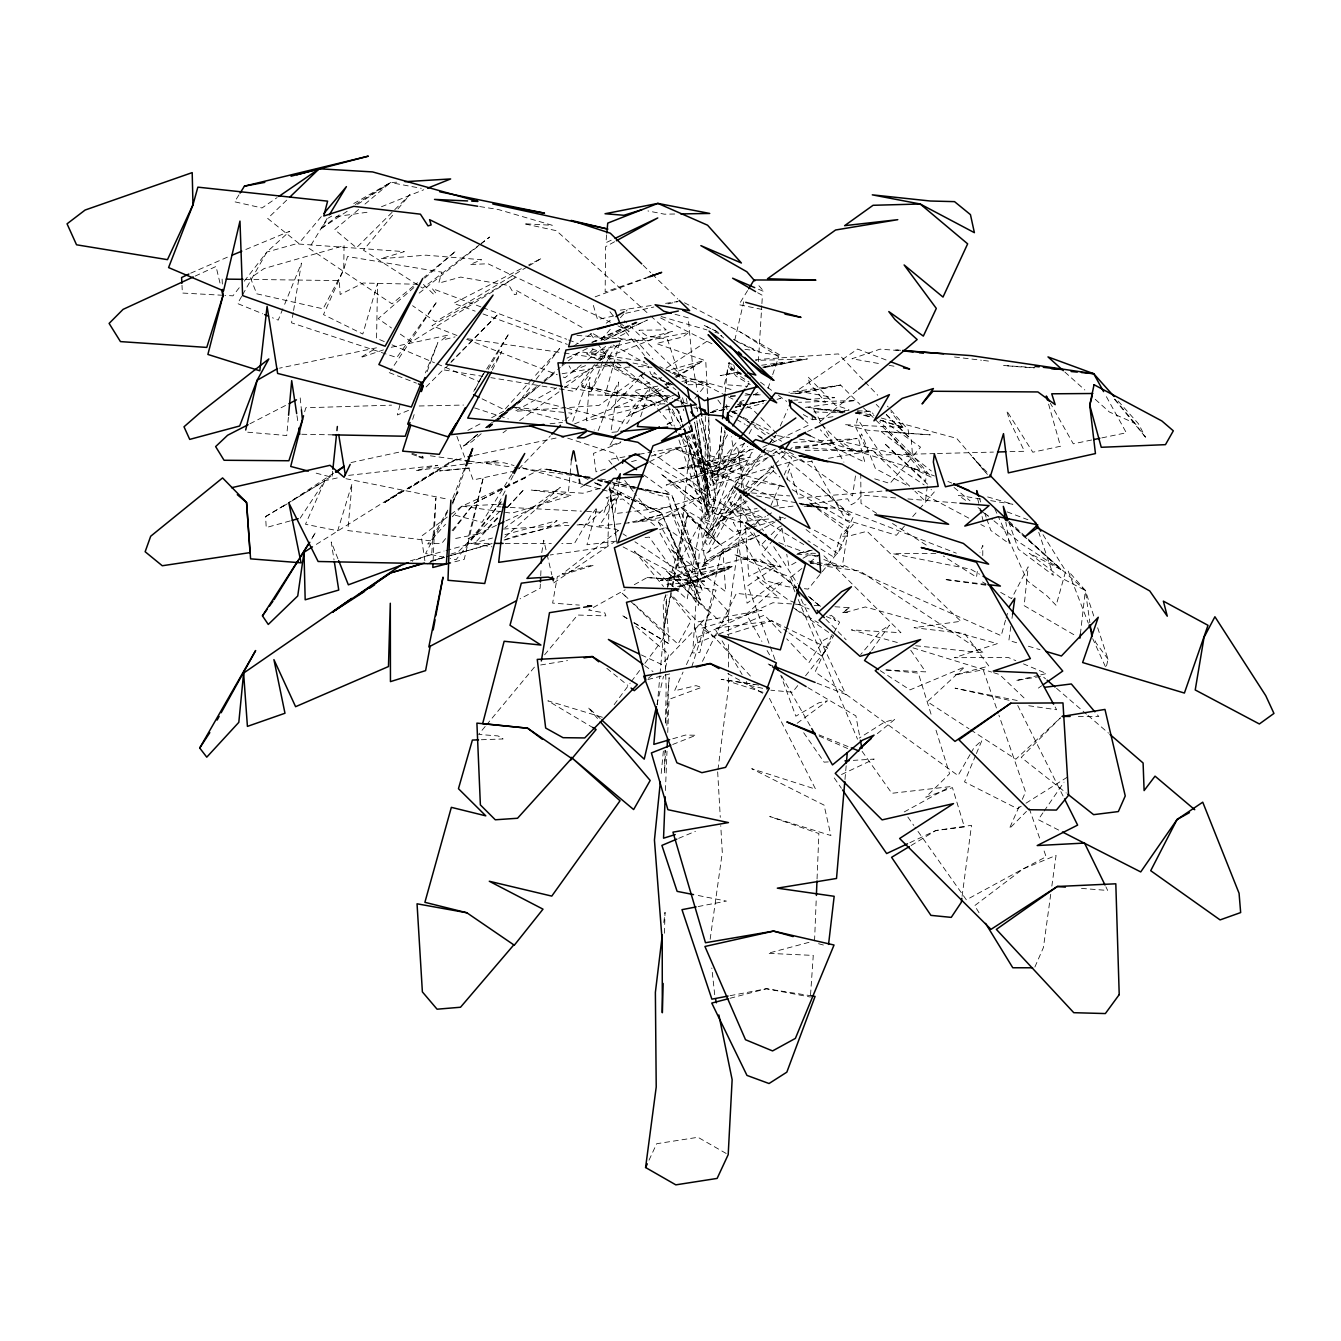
<?xml version="1.0" encoding="UTF-8"?>
<svg xmlns="http://www.w3.org/2000/svg" width="1341" height="1341" viewBox="0 0 1341 1341"><rect width="100%" height="100%" fill="white"/><g stroke="black" fill="none" stroke-linecap="round" stroke-linejoin="round"><path stroke-width="0.75" stroke-dasharray="5 3.75" d="M705.349 416.481L704.964 514.391L712.389 514.357L725.481 430.595M982.752 555.576L982.836 545.435L980.003 552.257M664.935 750.29L664.482 773.237L665.589 750.373M665.471 723.168L666.159 687.715L663.175 603.651L665.387 595.572M708.836 416.95L706.791 505.037L712.641 503.898L724.81 430.478M741.154 495.902L740.249 532.545L728.364 615.368L728.448 636.187M741.355 487.755L741.942 463.332L721.223 473.356L695.007 465.813L689.509 448.229L680.759 541.194L672.042 586.386M664.466 933.235L665.035 912.299L663.795 922.574M665.438 790.536L666.997 751.161M667.734 732.504L669.058 699.348L701.611 687.33L695.979 685.653L674.557 690.816L683.055 672.092M814.557 940.846L816.3 897.515M817.055 878.942L818.882 833.549L769.751 816.501L830.917 835.544L824.061 805.103L751.731 768.711L815.579 789.145L767.89 695.258M433.093 561.359L435.892 497.98L431.701 554.017L412.324 561.192M540.339 584.056L540.155 588.246L520.073 598.84M540.725 575.691L541.11 567.327M666.812 725.431L669.125 677.641L665.438 724.526M758.369 361.567L761.772 305.698M761.906 303.619L762.409 295.338L757.296 292.539M810.534 994.972L813.266 955.412L767.957 953.317L810.668 941.885M663.359 751.044L660.979 775.802M844.981 779.473L846.221 765.04M657.308 704.913L659.873 675.847M660.057 673.769L666.997 594.851M667.734 586.537L668.472 578.222L709.423 564.192L702.583 562.348L675.814 568.383L707.31 509.932L706.221 502.003L713.663 498.869L730.225 509.077L781.082 567.059L741.456 557.47L733.996 554.587L781.082 567.059M288.399 417.252L286.739 435.54L245.252 431.986M571.367 460.064L568.483 491.577L505.926 520.895M606.635 234.893L605.897 242.738L611.446 240.089M721.659 428.014L718.575 459.997L710.981 461.321L701.276 417.939M721.709 426.874L718.675 457.616L710.629 455.94L708.618 416.649M725.163 392.025L727.593 367.434L737.667 370.166M332.652 471.227L332.015 477.329L314.314 472.669M1080.377 634.075L1085.355 590.459L1068.19 570.998L1088.339 623.23M927.302 486.129L925.458 501.333L914.88 491.192M717.938 769.801L728.649 686.156L728.599 673.668M962.084 896.291L971.504 825.335L935.901 830.498L909.382 842.919M1050.724 894.296L1043.432 947.5L1034.548 967.783M1051.847 886.099L1056.054 855.407L1022.999 868.985L966.358 899.828L914.981 827.146M619.156 481.687L614.714 513.653L670.5 506.898L701.93 575.825L671.891 495.265L641.635 473.323M710.16 939.253L722.296 852.49L720.754 825.603M977.321 571.467L976.516 577.217L943.276 555.962M1010.863 626.398L1008.885 640.445L1016.662 642.758M1011.986 618.369L1012.556 614.362M855.457 475.921L852.524 495.885L800.309 459.008M541.764 552.676L543.759 540.205L546.608 552.391M631.913 498.081L609.702 486.833L610.842 498.735L608.915 510.753L607.741 546.759L550.128 554.99M293.243 312.52L291.533 322.829L396.785 357.544L437.099 301.373L390.415 370.904M293.578 310.475L301.457 263.104L283.638 306.804M671.657 588.431L664.13 627.454L672.227 588.565M672.646 586.52L688 512.849L667.583 587.509M1097.676 627.789L1108.035 659.202L1106.057 668.086L1092.697 638.618M656.922 704.628L663.493 676.35M665.387 668.271L668.673 654.14L635.567 626.079M729.571 362.372L724.375 384.582L747.289 386.392M734.767 340.161L743.752 301.792M399.953 404.898L397.355 414.972L410.078 409.743M619.441 342.961L605.076 395.327L671.556 395.746M1005.532 620.129L1001.191 635.701L842.517 564.762L848.467 527.952L841.494 533.785L833.784 557.169L807.902 540.708M1006.085 618.184L1007.711 612.351M304.675 411.754L305.815 407.765L391.572 405.15M412.642 419.364L414.52 413.414M691.755 666.946L716.027 590.174L685.972 584.559L729.839 566.204L681.412 580.586L660.442 580.284L739.243 559.784L759.442 559.046L796.604 587.09M640.596 416.665L650.419 387.231L643.596 395.863L627.219 423.32L562.801 407.262M768.007 388.454L772.014 376.603M772.684 374.625L778.685 356.84L740.517 332.115L683.709 302.379M572.775 421.275L584.559 388.32L590.057 377.324L586.47 420.856L653.352 403.943L672.361 426.052M452.638 504.048L465.746 467.64M427.092 371.692L437.87 342.575L425.399 372.899M615.15 483.196L604.053 512.379L583.452 511.29M452.738 498.148L464.992 467.59M282.867 308.715L278.207 320.113L272.407 317.75M975.611 755.436L964.514 781.887L1017.333 808.64L1024.256 804.282M976.399 753.541L981.964 740.333L974.069 747.557L971.052 752.804M770.907 505.44L780.881 482.559M784.2 474.932L791.676 457.767L781.149 451.045M1019.076 806.662L1009.354 828.671L1026.435 811.422M1022.311 799.32L1025.547 791.978L998.911 715.155M780.294 426.019L787.67 409.508M686.441 664.616L697.471 640.277L694.822 627.001L700.673 624.101L715.776 638.584L751.815 677.557M649.01 1160.183L656.671 1143.722L697.957 1137.285L726.42 1153.612M733.695 489.851L710.462 538.194L703.153 537.288L732.974 446.637L731.365 436.63M734.583 487.99L751.58 452.671L755.318 450.861M702.449 661.364L736.393 593.359L779.389 598.086L760.129 582.262L756.944 576.496L788.106 599.829L809.092 608.998M492.331 370.015L501.802 351.543L489.716 370.686M513.234 475.502L496.908 506.697L501.031 506.915M447.525 511.893L425.633 553.481L447.961 558.057M452.286 502.841L458.002 491.996L452.906 501.031M744.305 442.932L704.042 519.503L712.389 522.588L735.421 490.722M749.099 433.814L751.983 428.349L746.836 425.382M604.523 366.043L590.945 391.74L564.377 386.694M605.495 364.216L611.312 353.203L619.995 340.949M474.949 389.594L483.565 373.385L473.725 391.371M736.578 493.622L708.199 546.055L705.332 542.569L735.673 481.017L771.276 455.27M834.085 632.399L839.634 622.241L830.096 614.295M612.502 440.703L609.434 446.167L620.984 441.776M617.614 431.567L625.794 416.984L675.227 394.422L628.259 415.559L636.606 401.898L663.376 391.304M447.793 510.083L430.444 540.825L347.805 530.567L352.012 483.799L337.714 530.751L305.48 524.264L324.908 480.715L332.987 474.697M241.631 296.445L237.592 303.552L262.735 313.794M242.637 294.668L266.859 252.024L289.74 231.239L243.71 250.365M741.02 494.745L708.501 551.922L701.645 549.894L729.32 476.575L701.058 471.211L744.825 454.834L696.951 467.389L678.328 468.696L754.312 448.9M742.042 492.952L749.15 480.447L783.882 486.397M970.063 754.547L958.044 775.551L815.144 671.925L831.588 635.852L823.273 640.428L808.992 662.588L786.731 638.836M488.174 369.412L509.027 333.339L486.414 369.462M311.766 538.931L315.655 532.243L311.28 539.333M727.593 434.87L711.887 461.723L718.877 464.506L738.103 440.116M327.204 218.365L309.067 248.336L391.991 303.837L417.504 282.733M747.591 290.561L738.925 304.692L762.945 309.62M511.625 474.664L482.09 522.32L453.057 514.642M485.325 371.172L478.871 381.498L436.395 363.579M238.983 194.831L234.608 201.787L262.031 207.956L277.151 197.58M748.043 520.61L740.232 504.25L708.584 531.187L705.634 535.847L740.232 504.25L748.211 499.422M300.2 518.146L324.908 480.715L338.77 477.597M347.202 211.275L321.22 228.49L328.143 218.114L331.713 216.085M1042.929 812.83L1038.236 819.653L1058.736 830.113M1044.103 811.121L1064.033 782.138M746.149 387.482L749.653 382.487M871.65 650.402L889.469 625.141L880.786 630.907L860.654 654.592M736.628 489.046L762.09 453.828M763.297 452.152L768.142 445.43M769.365 443.754L775.416 435.372M594.314 364.853L574.87 391.488L490.84 377.642M614.178 704.628L630.169 683.156M631.393 681.513L640.009 669.947M644.92 663.326L665.84 635.248L629.18 599.93M534.925 380.961L522.537 397.238L560.789 406.776M536.149 379.335L559.683 348.409L533.483 377.575M598.756 362.321L581.34 385.202L665.119 404.027M600.014 360.695L611.211 345.978M453.074 530.801L474.127 503.294L541.63 468.629L574.568 474.261M239.218 287.728L232.948 295.841L224.852 295.389M244.246 281.224L266.859 252.024L296.143 243.844L404.328 251.639L380.66 258.729L425.969 255.176L481.553 259.735L470.037 264.512L487.973 263.758L610.44 322.259M773.103 539.836L761.939 554.185L795.33 588.146M774.36 538.244L781.803 528.672M501.182 502.003L456.074 559.717L449.989 558.459M797.727 685.637L792.514 692.191L770.84 690.196M805.539 675.83L827.665 648.021L771.863 620.816L714.636 628.393L717.804 633.706M694.94 398.428L704.846 386.024L680.256 377.29L659.839 366.646M445.648 538.562L441.759 543.373L427.678 543.943L445.497 524.297M452.118 530.55L474.127 503.294L527.298 476.809L461.941 506.144L448.917 515.799M501.148 501.752L467.506 543.306L490.555 543.373M744.741 443.636L737.516 446.335L711.635 478.134L747.708 446.419M760.313 454.415L704.729 521.699L712.105 525.655L742.093 496.388M761.638 452.805L766.935 446.402M768.259 444.793L776.204 435.188M485.207 726.47L478.603 734.432L498.031 735.924L503.11 738.958L478.536 739.846M486.532 724.878L535.377 665.974M544.614 654.827L577.619 615.033L605.881 615.905L604.825 612.938L588.598 610.121L625.157 589.789M321.304 216.605L298.825 243.425L267.714 218.466L286.823 200.01M392.645 215.231L363.411 250.147L422.7 288.147L479.843 244.498M397.959 208.878L409.91 194.596L356.488 247.767L334.697 229.646L358.617 209.464M593.074 349.079L588.967 353.773L621 360.494M601.271 339.675L610.842 328.696M620.414 317.733L627.253 309.888M904.538 525.957L896.375 535.277L845.735 519.805L811.489 460.952M912.701 516.62L918.149 510.418M919.507 508.859L934.476 491.761L931.04 489.482M532.092 379.117L504.518 409.81L480.849 398.243M452.353 516.738L461.941 506.144L505.389 504.032M497.762 518.146L474.094 543.993L491.963 546.81M507.501 507.485L524.197 489.247L507.216 507.317L581.391 511.172M597.952 359.857L607.272 349.766L589.638 394.908L665.79 396.215L667.65 399.936M497.31 517.844L483.162 532.913L453.543 538.914M644.786 372.48L611.496 407.832L664.533 403.708M518.716 468.914L550.43 435.808M564.846 420.772L572.054 413.246L567.913 412.81M706.64 561.259L701.46 566.673L738.623 543.725L759.324 535.243L706.64 561.259L738.623 543.725L747.071 603.215L772.986 584.441L782.49 581.793L746.334 614.195L761.906 641.434M765.644 540.406L760.163 546.089L753.24 531.539M771.125 534.741L777.981 527.65L784.016 524.633M449.453 363.998L443.72 369.881L482.643 376.301M450.894 362.523L498.282 313.978L451.179 361.617M426.153 386.912L445.296 367.568M748.094 490.538L773.573 465.679M775.081 464.204L787.083 452.504M788.575 451.045L793.067 446.654L868.113 452.286L855.776 427.444L857.419 418.71L881.523 454.951L935.398 453.576M500.009 511.172L458.287 551.738L450.878 554.151M750.642 492.063L773.371 470.875L765.527 473.943L743.853 490.756L737.516 446.335M504.752 537.372L560.287 487.269L504.987 527.784M648.374 678.278L653.067 674.137M413.883 287.577L378.229 318.672L391.522 327.975M424.745 278.123L455.756 251.085L423.873 277.47M481.201 433.696L471.948 441.658L463.483 446.017L477.983 434.283L463.483 446.017M488.912 427.075L519.755 400.557L498.584 417.453M856.983 390.499L820.575 421.342L817.239 419.062M364.987 204.083L390.516 182.56L396.735 182.192M488.862 427.829L495.282 422.482M496.891 421.141L540.255 385.018M541.865 383.694L554.705 372.982L545.116 380.861M498.684 418.962L538.713 386.124M877.316 733.661L894.849 719.262L884.658 722.045L859.229 738.103M474.161 436.948L477.43 434.551M492.03 422.516L485.526 427.762L492.063 422.65M498.534 417.269L537.523 385.772M544.027 380.526L560.27 367.4M561.896 366.076L566.774 362.137M568.4 360.83L579.765 351.644L644.686 361.467M486.045 427.762L492.482 422.566M494.108 421.258L519.755 400.557L497.243 418.744M485.995 427.829L495.634 420.035M834.89 606.752L849.356 607.691L842.483 613.206L865.314 606.953L997.251 643.663L954.457 657.71L1008.164 657.442L1015.824 660.66M321.22 228.49L341.301 213.303M419.163 293.109L489.633 237.022L481.469 243.257M752.552 526.46L721.173 551.436L699.851 652.564L692.677 653L699.399 551.117L657.157 521.465L700.455 496.891L649.849 512.513L634.762 493.304M754.128 525.203L757.263 522.705L734.717 509.362L729.839 501.987L765.091 518.799M581.206 364.987L565.014 377.743L559.231 375.48M587.676 359.874L607.473 345.039M801.918 568.45L789.229 578.39L794.928 591.783M809.83 562.231L819.334 554.788M618.235 530.634L562.03 574.099L586.62 566.304L593.862 565.198L557.37 576.58L552.626 603.098L579.346 605.093M708.584 531.187L748.01 500.646M447.291 517.023L421.258 536.333L424.879 560.773M797.141 723.285L827.481 700.807L818.882 702.801L795.833 716.178L780.78 675.294M487.236 427.36L493.79 422.549M503.026 432.791L506.345 430.36M519.654 420.621L562.885 388.974M564.544 387.75L589.487 369.496L563.958 383.794M772.969 454.029L778.065 450.358M573.227 346.498L594.65 331.361M606.182 323.198L612.77 318.538M1038.37 688.084L1041.622 685.804M849.356 607.691L842.433 612.435L849.423 612.15M643.077 373.653L599.109 405.351L514.76 411.352L556.666 387.867M553.732 582.882L613.977 542.116M750.139 449.553L710.73 476.122L716.412 480.95L762.409 456.074M384.867 502.339L448.33 463.148L458.102 458.253L384.867 502.339L402.451 490.521L314.146 545.753M357.594 204.385L390.516 182.56L421.275 188.343M666.175 368.188L708.702 340.145M290.192 520.911L266.222 527.549L265.602 516.587L286.555 504.099M333.708 473.105L288.298 502.942L324.908 480.715L291.785 501.048M1025.982 803.192L1067.553 777.026M355.365 204.519L390.516 182.56L351.308 204.922M658.632 388.521L653.352 391.823L672.612 398.646M665.689 384.129L669.209 381.934M676.266 377.542L699.181 363.26L672.042 373.519M748.11 527.399L704.561 554.42L706.137 559.951L755.084 532.964M749.854 526.309L765.543 516.587M767.287 515.497L774.243 511.172M283.068 506.395L290.042 502.104M580.67 487.353L584.207 485.191M265.602 516.587L286.538 503.914M737.567 404.781L742.914 401.546M753.575 395.109L758.905 391.874M911.092 845.517L935.901 830.498L964.397 826.995L952.445 787.603L925.793 797.225L949.562 773.774L935.448 728.381M527.114 266.943L435.439 321.79L412.592 305.698M528.907 265.87L541.496 258.344L528.672 264.915M675.026 377.106L703.589 360.628L668.421 370.317M795.984 562.265L788.944 566.288L786.748 554.269M803.041 558.242L811.841 553.213L819.116 553.481M634.293 584.693L647.083 577.585L704.545 581.139L664.801 584.475M614.58 241.749L605.579 246.71L605.16 291.952L646.094 277.771M427.243 563.874L443.485 556.582M756.894 531.958L775.031 521.967M904.236 811.942L950.115 786.664L891.849 793.285L862.146 751.396M764.253 455.068L775.299 449.101M467.875 430.411L482.525 422.583M491.678 417.688L511.826 406.926L565.835 412.592M249.946 423.773L287.175 404.613M521.347 268.653L453.593 303.351L475.167 311.146M600.952 340.463L638.467 321.974M649.731 461.622L675.914 448.715L693.146 454.733L717.049 466.4L710.311 466.35L675.914 448.715M661.314 514.726L637.159 521.582L682.049 513.838L698.812 568.768L705.55 569.02L700.103 518.38L681.111 507.434L661.314 514.726L628.141 522.973M762.794 447.257L770.27 443.653M772.131 442.765L809.511 424.745L804.885 420.571M190.69 273.178L228.372 256.751M566.958 358.114L587.526 348.375M604.355 340.396L647.368 320.03L604.506 339.91M841.494 774.528L874.198 759.073L853.329 760.364M496.438 525.337L468.009 538.68L483.397 477.245L464.237 559.348L452.453 562.399M195.166 276.095L216.035 266.457L220.662 285.901M591.666 342.341L636.405 321.89M592.521 342.391L638.266 321.572M807.533 431.433L813.233 428.869M678.68 838.343L695.443 831.286M716.798 634.913L697.722 642.859L698.225 637.025L772.919 602.729L805.975 604.875M718.692 634.125L764.487 615.083L781.166 632.885M574.535 423.907L632.835 400.188L581.81 386.728L643.496 396.802L662.152 389.493M448.33 463.148L463.952 457.583M381.447 206.749L423.739 189.751M649.698 382.47L644.099 384.699L608.06 365.389M657.14 379.486L662.722 377.257M684.396 382.973L693.951 379.185L733.678 390.181M620.598 442.664L593.476 453.392L596.041 471.831L605.897 468.998M667.097 424.259L672.914 421.962L667.148 424.158M672.713 744.49L695.979 735.254L685.419 735.069L671.606 739.142M585.564 365.624L572.054 370.954L569.07 365.825M599.075 360.276L672.394 331.344L586.436 353.806L599.041 360.561M664.013 388.773L671.489 385.839M659.47 529.745L667.131 526.778L700.639 600.198L696.096 595.924L661.549 513.083L633.773 499.02M768.091 457.549L711.652 478.955L714.787 484.067L774.461 466.584M770.036 456.812L785.608 450.911M595.169 296.83L647.988 277.403M679.317 587.006L729.186 568.752L678.999 586.905M677.54 586.57L733.695 566.187L660.442 580.284M713.043 411.067L720.771 408.368M722.698 407.698L730.426 404.999M740.081 401.63L743.937 400.288M410.346 560.84L444.022 551.034M383.492 349.884L360.31 357.678L376.653 347.788L279.515 368.155M391.22 347.285L448.095 335.133L441.692 340.195L455.068 336.893M727.241 634.679L771.863 620.816L786.949 631.477M776.439 465.998L798.331 459.577M430.411 561.359L444.357 557.336M446.352 556.75L492.13 543.524M504.082 540.071C523.795 531.975 545.686 530.801 564.812 522.437L568.919 522.973M430.796 561.292L448.9 556.096M450.911 555.509L491.108 543.943M505.171 539.887L547.396 527.734L557.118 520.626L504.602 534.741M631.544 461.673L639.439 459.41M651.273 456.024L686.776 445.866L653.754 451.682M600.248 488.325L582.966 493.22L531.137 490.018L571.501 495.466L511.642 513.217L505.423 512.329M732.102 411.871L743.819 408.619M745.78 408.066L763.347 403.172M777.026 399.367L780.931 398.277L776.858 398.914M749.736 527.784L733.795 532.126L719.832 520.761L765.728 509.077M751.731 527.248L773.64 521.28M775.634 520.744L785.591 518.028M446.033 550.497L492.482 538.009M729.99 998.291L766.415 988.736L811.02 995.776M647.904 679.518L669.997 673.852M740.718 372.999L736.712 374.005L748.898 381.984M764.772 366.931L782.809 362.388L760.934 365.339M810.802 550.481L795.28 554.219L819.753 555.727M1038.789 675.311L1015.707 680.625L1042.41 676.115L1045.544 678.831M1040.7 674.875L1046.483 673.551L1023.485 663.896M348.66 475.368L437.82 465.293L415.442 470.691L464.975 464.02M735.79 407.195L745.764 404.948M763.733 400.909L747.758 404.496L766.264 400.389M795.565 393.718L840.623 385.085L859.95 404.395M613.642 315.99L597.566 319.577L592.404 302.144M625.711 313.291L653.855 307.022M667.935 303.887L677.993 301.641M710.412 412.559L720.553 410.329M736.762 406.725L740.819 405.837M742.83 405.384L765.124 400.456M515.313 470.859L473.122 479.977L468.881 468.579M798.867 553.112L812.73 550.028M710.931 412.425L727.04 408.854M735.103 407.077L741.154 405.736M743.165 405.284L765.342 400.389M711.065 412.425L727.425 408.854M735.589 407.077L745.814 404.848M796.923 393.701L840.623 385.085L788.927 392.293M351.057 462.561L400.791 451.766M474.161 455.42L557.772 437.669M1091.641 439.999L1073.286 443.821L1050.305 403.105M1101.849 437.887L1126.339 432.774L1104.598 393.416M763.632 367.736L807.383 358.885L764.32 367.417M738.422 371.96L720.184 375.581L739.712 372.295M762.744 367.132L803.276 359.103L755.486 360.377M698.141 906.55L726.42 901.085L695.61 895M657.777 386.091L633.656 390.7L658.615 405.653M665.807 384.549L669.83 383.794M681.899 381.481L693.951 379.185L726.721 395.947M730.074 995.692L766.415 988.736L810.383 997.05M624.872 456.778L608.378 459.695L612.15 464.489M639.322 454.23L651.692 452.051M812.361 461.086L804.332 462.494L782.943 450.744M828.436 458.287L872.605 450.576L924.167 484.906M562.13 373.753L610.708 365.339M795.297 448.715L857.117 438.591L793.587 442.429M540.641 664.985L567.511 660.593M678.328 468.696L750.357 457.13L666.142 485.006L670.182 485.459L746.769 460.634L685.922 480.681L716.044 514.139L757.112 508.591M725.347 407.01L729.47 406.357M737.751 405.066L741.875 404.412M750.139 403.121L764.621 400.842M620.263 310.173L653.218 305.228M665.572 303.368L677.943 301.507M832.979 416.699L812.562 419.767L800.393 412.944M855.441 413.33L869.739 411.184L873.125 413.581M665.756 409.927L671.858 409.039M336.038 216.605L367.987 212.146M805.522 407.396L855.826 400.456L798.565 402.317M773.539 506.362L779.708 505.523M779.473 507.937L793.939 505.993M802.203 504.887L847.646 498.785L851.099 504.819L855.089 502.64L862.095 495.164L897.481 498.081M615.988 541.177L586.939 544.764L597.114 507.267L590.442 516.251L574.367 543.608L561.795 543.574M645.055 537.59L649.195 537.087L698.477 605.512L699.063 602.277L658.749 530.801M795.33 447.207L830.498 443.1L855.508 450.811L839.567 440.938L915.065 458.153L931.643 477.396L911.025 467.473L934.493 475.988M550.078 423.773L562.466 422.415M466.97 463.818L498.852 460.717L486.314 463.014L504.015 462.779L514.039 465.528M768.728 518.984L733.292 522.454L765.242 580.569L787.201 586.62L796.738 587.76M779.155 517.978L783.312 517.559M616.894 431.852L610.809 432.422L618.704 382.017L612.317 393.852L598.304 430.427L594.164 430.025M881.959 491.108L798.582 498.081L789.598 468.964L786.899 475.921L787.502 479.91M629.968 367.032L615.485 367.97L610.691 361.45M730.376 396.081L736.645 395.679M745.009 395.142L751.278 394.723M753.374 394.589L761.738 394.053M793.805 400.221L797.878 399.97M806.042 399.467L834.571 397.724L796.805 390.885L857.586 349.062L886.518 360.142M828.285 761.906L824.112 762.157L801.834 730.057M755.603 359.623L838.427 353.907L863.587 380.475M503.311 529.024L568.886 525.404M577.083 524.951L587.324 524.381L621.185 492.616L599.041 526.041L657.09 519.772L698.661 593.124L702.567 591.448L672.042 513.637L668.405 497.042C647.653 494.326 629.734 482.157 608.697 480.531M730.292 396.316L736.544 396.014M755.251 395.075L761.487 394.774M790.603 393.332L801.013 392.812M844.126 411.503L836.549 411.788L808.372 407.463L844.981 411.553M937.46 453.526L993.413 452.085M1009.974 451.649L1024.474 451.28L1009.605 420.638L1006.739 410.732L1032.788 452.219L1060.513 446.251L1047.438 400.037M687.95 384.783L708.484 384.347L672.545 372.597M419.18 405.988L463.533 405.049M674.691 214.007L664.382 214.174L647.954 210.939M935.884 553.364L892.955 553.699L970.834 569.271L979.533 574.216M1078.332 716.463L1098.799 716.496L1096.184 713.395M505.222 543.407L551.319 543.541M805.27 450.258L872.605 450.576L913.372 489.733M704.545 581.139L647.083 577.585M245.118 279.364L339.29 280.587L340.161 294.5L363.176 283.018L417.168 284.242M301.842 434.266L332.853 434.853M849.004 410.564L813.752 409.525L821.044 422.231M857.301 410.815L869.739 411.184L874.014 415.559M813.886 411.905L843.053 412.911M844.813 412.19L836.549 411.788L843.422 412.743M799.085 503.21L827.414 508.071L803.946 506.127L841.762 508.625L956.334 553.196M222.824 295.271L182.376 293.042L181.99 285.281M638.249 366.495L652.212 367.35M814.238 605.411L820.424 605.814M1034.866 367.618L1003.738 365.523L1034.146 368.037M898.487 350.504L880.014 349.163L851.971 358.751L880.819 363.88M576.915 335.384L646.144 340.849L688.637 332.501L683.055 336.876L656.369 343.514L705.752 360.796L707.662 398.026M751.63 492.935L789.866 495.935M1081.5 888.396L1107.666 890.458L1105.889 886.803M900.632 350.269L894.481 349.783L898.621 350.269M907.891 498.936L957.843 503.043M915.668 645.742L983.942 653L860 571.065L823.726 565.986M823.827 559.549L843.355 566.908L810.266 563.069L817.96 564.729M744.959 349.364L755.167 350.571L736.745 341.469M985.886 584.341L944.332 579.396L986.708 585.33M804.365 588.665L808.17 589.118L843.254 545.72L811.037 528.455M954.524 356.991L981.428 360.226M983.506 360.461L991.787 361.467M579.178 524.348L616.106 529.259L621.235 532.662M758.755 685.05L721.173 679.367L754.799 684.53M430.31 455.806L465.243 460.634M469.35 461.187L512.497 467.137M514.558 467.422L582.363 476.776L587.995 479.441M461.941 506.144L503.361 512.044M1028.765 705.735L1056.624 709.741L1054.613 706.07M766.583 450.71L776.808 452.202L780.026 454.549L821.312 488.66L849.205 515.38L800.678 490.018L786.631 478.62M467.422 338.72L562.047 352.733M564.108 353.035L601.137 358.516M827.414 508.071L799.906 503.814L814.406 507.3M777.428 435.691L789.48 437.568M799.521 439.144L833.666 444.491L820.357 429.774M479.743 206.564L498.249 209.498L552.224 225.288L523.862 223.712L556.414 230.702L649.161 314.532M980.589 498.986L958.396 495.349L966.643 501.048M990.681 500.629L1012.874 504.266L986.775 496.673M635.299 488.593L615.251 485.191L598.187 480.195M637.31 488.945L669.377 494.393L640.696 488.493M808.64 560.991L843.355 566.908M756.609 495.902L797.074 502.858M693.9 407.698L697.722 408.385M889.066 365.339L895.252 366.445M576.58 474.63L592.638 477.58M600.667 479.055L606.702 480.162M805.472 398.579L825.62 402.334L809.511 383.358L808.053 376.905L835.326 405.116L848.937 409.659M669.377 494.393L599.192 480.229M595.521 482.978L602.746 485.442M1017.216 700.505L955.043 688.168L1011.835 700.874M345.928 478.703L447.894 499.238M589.051 478.083L546.457 469.115L578.491 475.669M580.485 476.072L592.504 478.536M546.457 469.115L589.47 477.966M597.667 479.642L610.708 482.291M612.016 482.592L639.037 488.141M633.002 363.009L649.027 366.378M665.035 369.73L671.036 371.004M762.694 688.335L748.429 685.083L746.317 681.53M583.821 476.759L589.789 478.318M597.751 480.396L613.692 484.537M594.482 364.987L600.802 366.646L608.546 363.646L657.777 391.639L682.619 427.243M857.452 411.62L873.326 415.894M881.255 418.04L956.669 438.356L987.445 474.446M675.043 314.28L688.251 317.867L692.392 363.243L697.454 391.639M511.826 406.926L562.784 420.722M522.051 467.724L576.194 482.525M578.189 483.078L584.207 484.721M586.218 485.274L600.248 489.113M602.26 489.666L618.285 494.041L606.132 497.746L612.284 500.042L622.945 499.02L629.08 504.149M897.33 642.507L851.401 629.884L900.951 632.701L823.927 555.794M745.596 393.5L751.547 395.142M818.546 943.695L826.358 945.874M763.012 692.291L727.107 680.809M784.519 486.9L715.926 467.02L712.423 472.702L776.506 498.165L778.333 508.172M661.147 316.543L706.958 329.92M714.921 332.233L718.91 333.406M810.316 562.013L821.815 565.416M1028.346 646.211L1040.013 649.664M855.156 412.693L870.946 417.42M880.819 420.37L904.521 427.461L845.048 424.678L867.476 430.193L930.268 434.853L881.389 431.668L931.308 470.959M602.394 717.267L547.866 700.807L592.554 727.409M874.684 478.838L889.971 483.481L920.529 447.156L881.59 419.582M411.821 453.258L417.135 454.884M912.986 647.837L991.67 672.092M993.647 672.696L999.548 674.523L1026.284 700.052M474.597 407.915L508.289 418.845M567.729 438.155L615.284 453.61L618.955 461.304M411.905 454.314L417.386 456.124M743.383 523.024L707.428 511.156L711.116 507.015L759.107 517.492L803.795 544.597M856.715 412.24L872.27 417.437M880.031 420.018L903.365 427.796L890.91 411.804M674.54 399.316L688.034 404.094M483.011 313.962L567.344 344.386M480.966 306.921L432.238 288.55L435.976 293.31L433.847 294.45L423.387 284.376M482.911 307.659L566.723 339.256M568.685 339.994L578.424 343.665M592.068 348.811L607.657 354.695L612.083 360.947M778.87 542.619L815.999 556.599M732.203 364.366L728.297 362.891L732.873 369.378L741.556 373.821M1007.125 511.86L1027.877 519.721M389.259 372.647L416.448 383.157M457.013 335.501L431.936 325.695L515.229 277.621L411.452 341.921L398.16 332.618M466.651 339.273L557.303 374.726M772.835 665.84L767.069 663.577L770.622 665.672M817.055 683.189L845.903 694.504L800.56 598.019M651.944 376.637L671.405 384.347M819.049 734.902L849.389 747.121M652.531 376.218L673.568 385.085M384.28 341.569L376.57 338.318L377.525 283.521L362.808 334.026L323.483 314.615L343.749 269.558L347.537 256.5L441.759 272.156L438.775 283.152L460.701 277.067L509.044 285.566L514.491 294.702L516.738 294.098L515.531 289.974L584.19 328.679M392.008 344.838L434.467 362.757M758.453 289.22L763.984 291.567L757.397 283.94M947.919 481.453L951.741 483.078M826.257 616.491L835.812 620.665L829.811 615.234M819.133 736.058L847.629 748.529M1118.126 401.026L1138.459 423.773L1145.465 437.183L1134.888 423.253L1109.359 411.989L1094.021 398.227M608.998 489.683L629.65 498.886M631.527 499.707L661.549 513.083L700.639 600.198M601.455 485.828L593.929 482.425L601.506 486.347L599.276 484.755M608.965 489.23L629.616 498.601M631.494 499.455L661.549 513.083M641.384 654.961L661.549 664.432L710.143 613.457L666.343 570.964L721.877 623.263L729.42 612.686L670.517 548.821L725.615 591.649L722.765 546.441L687.346 515.33L719.363 543.993L700.103 518.38M716.597 331.344L703.556 325.092L718.307 332.367M733.343 339.357L761.269 352.733L780.898 355.583L740.517 332.115M617.966 325.863L629.264 331.261L617.497 337.295L624.051 340.731L634.896 339.072L652.966 359.254M810.383 435.909L864.878 462.259L858.776 439.965L861.609 433.931L875.422 468.579L908.712 486.247M741.456 557.47L754.095 563.589L790.771 577.2L796.118 588.565M732.303 411.905L735.974 413.749M743.283 417.42L754.262 422.918M756.089 423.84L770.74 431.182M660.627 317.968L714.552 345.073M728.532 396.886L737.634 401.529M739.461 402.468L752.2 408.988L759.375 416.163M741.154 374.642L730.426 369.127L736.259 376.318L750.222 384.599M623.062 546.91L701.242 588.129L699.952 585.028L634.93 541.781M917.965 491.158L969.744 518.632M980.841 524.515L984.545 526.477M762.04 437.719L756.626 434.836L765.342 440.971M789.162 452.118L794.593 455.001M593.225 333.775L604.07 339.876M613.105 344.972L647.418 364.333M727.811 673.534L763.079 693.532M792.196 489.633L853.278 524.582L841.863 536.283L848.954 536.031L867.04 531.287L960.91 621.285L914.009 627.689L964.749 633.623L988.887 666.075L954.608 674.942L983.204 669.846L998.224 713.177M982.517 581.977L986.155 584.056M1000.671 592.387L1011.567 598.622L1028.195 566.824L1024.155 605.663L1076.303 636.12M727.962 414.503L734.834 418.459M736.544 419.448L745.127 424.393M649.731 462.075L710.562 497.578L709.557 494.728L654.542 454.482M807.919 687.648L855.893 715.91L860.017 738.237M730.476 410.983L735.756 414.118M737.533 415.157L749.87 422.465M751.63 423.521L769.248 433.948M771.008 434.987L781.585 441.256M633.857 622.844L669.109 643.848L665.538 594.717M792.43 607.188L818.463 622.945M627.119 618.402L621.872 615.234L626.951 618.536M634.109 622.643L669.109 643.848M876.763 513.435L861.006 503.378L860.738 473.407M892.519 523.51L929.263 547.011M880.266 670.684L909.986 689.894L964.732 666.93L927.318 701.695L968.973 728.75M970.7 729.89L1015.841 759.207L1060.463 717.821L1021.239 757.397L1066.279 793.017M622.945 533.802L626.381 536.082M615.402 365.624L619.123 368.155L617.631 363.243L667.466 402.317M979.835 510.183L988.082 515.899M795.85 609.568L833.566 635.852L822.134 656.336L788.625 632.65M701.829 503.981L660.593 473.775L701.829 503.981L693.146 454.733M644.719 665.622L652.983 671.573M715.608 638.299L701.712 628.158L762.006 610.306L697.84 621.855L670.651 594.13M760.481 382.185L771.963 390.617M778.518 395.427L786.714 401.445M733.074 410.949L769.03 437.401M770.656 438.608L777.21 443.418M619.743 322.863L624.085 326.098L624.655 320.801L685.603 379.57L686.475 383.627L685.603 379.57M666.108 382.252L675.981 389.795M806.042 529.544L837.354 553.498L847.73 531.79L808.606 502.288L848.048 528.019L853.027 517.224L821.312 488.66M675.495 408.619L678.714 411.134L683.34 427.159L678.714 411.134M774.143 468.495L771.008 465.964L773.824 471.63L779.909 477.027M606.836 668.354L627.823 685.419M820.541 606.35L807.818 595.756L820.809 607.104M954.038 487.454L970.012 500.813M978.008 507.501L992.374 519.537M993.983 520.861L1021.138 543.591L1060.899 569.506L1009.186 521.431M630.622 505.423L655.196 525.94M1056.557 688.335L1086.461 714.116M1088.037 715.474L1108.487 733.125M1064.871 372.06L1084.819 389.963M650.72 315.94L666.175 329.903L638.953 330.221L647.083 336.088L667.382 339.055L680.993 380.576M627.906 598.404L621.838 592.856L627.705 598.522M633.991 603.953L678.01 644.116L691.252 620.38L670.131 594.599M673.601 586.956L634.528 551.084L663.544 586.537M681.111 593.845L687.128 599.377L702.734 511.96L667.701 479.843M600.248 718.575L588.112 707.378L597.566 718.508M723.654 337.982L720.788 335.3L723.486 338.351M640.227 375.128L666.879 400.305M927.536 484.218L884.172 443.2L925.659 481.369L926.245 472.971L890.642 434.652L861.408 405.837M719.363 543.993L681.111 507.434L696.046 523.51M812.998 416.163L820.273 423.27M821.715 424.695L844.998 447.425L920.848 470.926L890.642 434.652M643.244 265.35L650.737 272.659M652.229 274.117L677.674 298.942M876.209 404.395L879.059 407.245M886.217 414.369L909.131 437.166L908.108 429.69L887.407 406.122M760.816 417.604L776.623 433.411M886.435 414.721L911.31 439.781L912.5 454.951L879.713 421.392M825.805 619.156L846.137 639.825M986.942 472.099L972.678 457.264L987.412 474.496M864.995 381.95L877.718 395.209M668.254 387.583L654.157 372.362L653.754 376.352L650.771 373.837L648.089 366.227M680.943 401.294L683.759 404.345M683.206 438.691L713.06 473.44L712.172 469.618L688.52 435.708M1114.958 399.283L1134.888 423.253M1114.421 399.115L1145.465 437.183M609.954 311.732L613.792 316.593M620.196 324.69L644.501 355.466M613.407 466.098L618.436 472.501M624.705 480.497L633.505 491.711M1108.035 659.202L1095.815 642.574L1094.323 638.702M590.358 333.741L596.326 341.905M597.533 343.531L609.501 359.824M717.888 399.987L721.123 404.395M907.823 817.004L913.791 825.469M683.793 428.936L687.346 434.015M834.236 777.948L841.377 788.257M910.757 650.251L925.709 671.875L884.239 669.813L918.283 673.115L931.777 716.53M743.082 499.12L763.482 530.835M773.673 546.692L797.476 583.687M1043.013 534.69L1065.726 571.015L1056.138 605.411L1047.153 596.024L1027.307 580.77L998.19 516.319M979.031 912.752L974.672 905.661L1022.999 868.985L1046.114 856.731L1043.432 849.021M722.028 640.797L742.093 674.456M822.083 424.041L843.908 462.142M767.086 650.519L771.243 657.777M781.619 675.931L810.685 726.772M672.327 409.24L680.742 425.985M685.419 435.289L710.646 485.543L711.333 481.067L694.001 434.518M1017.752 705.517L1063.597 797.074M683.927 429.17L708.232 513.318L705.601 507.954L683.759 429.288M701.93 575.825L671.891 495.265M994.771 508.742L997.335 514.424M798.18 599.444L857.536 739.176M337.932 558.728L331.227 541.948L334.043 559.985M676.987 408.77L683.776 426.337M684.513 428.299L686.776 434.149M687.531 436.093L708.618 490.739L714.451 489.834L699.264 418.727M678.11 391.84L680.273 397.674M680.993 399.601L682.435 403.49M690.38 424.829L693.28 432.59M456.879 436.278L464.64 457.18M775.031 659.722L747.775 585.732L775.5 566.589L768.376 566.388L748.764 576.412L745.412 525.672M979.383 498.198L980.724 501.987M984.78 513.385L986.121 517.173M986.792 519.084L990.831 530.466L1009.337 543.742L1005.834 522.085M1008.767 521.917L1018.339 549.173L1053.406 575.356L1038.755 532.343M1029.268 808.556L1040.733 841.31M682.519 439.714L708.232 513.318M668.472 408.418L674.372 426.153M678.965 439.949L705.165 518.749L709.138 514.491L693.532 435.121M1093.77 616.005L1085.355 590.459L1004.828 519.185L1060.899 569.506L1029.486 553.347L1060.765 577.686L1085.355 590.459L1089.881 622.693M694.604 422.197L710.043 495.282L694.336 422.197M678.06 392.829L679.971 398.797M680.608 400.775L683.793 410.698M688.888 426.589L690.799 432.54M691.436 434.534L708.651 488.141L714.082 484.989L702.148 418.023M811.54 414.738L813.702 422.415M682.519 397.791L684.195 403.758M690.38 425.65L710.043 495.282M733.711 364.92L734.784 368.842M709.087 503.545L696.733 420.135L709.087 503.545L694.102 433.964M977.606 498.567L979.584 506.546M980.087 508.541L981.578 514.525M982.065 516.52L983.556 522.504M547.078 554.436L551.838 574.753M696.666 406.541L698.845 416.699M714.703 994.72L711.82 968.051M686.324 398.478L687.128 402.551M691.537 424.946L693.129 433.076M779.792 516.201L780.529 520.207M781.987 528.22L785.29 546.256M726.235 404.647L727.191 410.648M296.981 415.693L298.222 423.924M610.842 498.735L616.474 539.887M609.702 486.833L617.061 544.01M300.2 397.908L301.423 409.81M717.67 771.846L720.285 817.34M222.103 279.062L222.422 285.281M728.481 644.518L728.599 671.59M344.05 245.654L343.749 269.558L323.08 308.832L256.718 293.813L250.516 277.973L264.16 268.535L344.05 245.654M433.864 472.736L408.754 488.577L437.417 470.993L433.864 472.736M467.121 468.21L439.546 470.909L471.093 467.992L467.121 468.21"/><path stroke-width="1.5" d="M705.349 414.386L705.366 410.229L699.583 408.184M663.108 983.456L662.32 1012.757L662.219 941.348L654.442 840.053L660.342 782.021M665.186 796.738L663.544 838.192L675.193 834.588M667.164 747.021L667.5 738.723M816.384 895.453L816.971 881.003M432.992 563.404L432.825 567.494L450.492 562.902M540.44 581.977L540.624 577.787M541.295 563.136L541.58 556.867M844.796 781.535L836.516 878.472L777.327 888.161L834.169 896.291L828.554 944.416M846.389 762.979L847.277 752.653M656.939 709.071L653.838 744.372L669.628 739.712M288.583 415.224L291.701 380.66L296.679 413.631M606.819 232.932L607.741 223.126L657.911 203.396L709.724 213.454L680.876 213.923M364.584 591.431L332.602 612.049L351.795 598.404L243.609 673.081L238.815 722.346L206.765 757.162L199.725 748.01L255.645 650.536L221.181 712.741M722.531 418.677L724.961 394.086M332.87 469.199L336.507 434.618M336.943 430.562L337.362 426.488M1079.907 638.215L1080.377 634.075M662.32 934.878L655.38 992.357L656.218 1087.015L645.591 1167.508L675.83 1184.857L717.133 1178.421L728.197 1154.635L732.136 1079.656L718.86 1014.953M961.815 898.319L961.279 902.376L951.255 917.378L930.922 915.367L891.597 857.318L909.315 846.59M619.425 479.692L620.263 473.708L616.86 480.028M1012.556 614.362L1014.819 598.287L1009.337 606.518M312.453 546.86L304.005 552.324L297.736 595.974L268.267 624.453L262.467 615.837L309.821 542.284M727.09 420.37L728.046 414.252M622.576 463.299L623.129 459.913L636.589 469.668M726.504 420.286L727.526 414.168L744.993 389.158M541.328 660.962L549.475 612.686L579.614 607.926M430.159 646.245L425.617 670.617L390.449 681.63L390.298 603.249L388.471 666.544L295.59 706.69L273.916 659.604L284.979 713.244L247.415 726.386L243.609 673.081M433.177 629.985L435.071 619.827M435.825 615.754L443.016 577.15L428.818 646.965L516.436 600.768M571.367 460.064L573.244 450.928M245.705 430.008L257.103 380.308L268.82 358.952L199.926 412.877L184.002 426.79L189.718 439.395L239.687 425.985L257.103 380.308L277.503 368.591M656.453 706.64L644.233 759.157L601.774 719.983M562.533 364.082L565.936 350.051L620.43 341.016L568.601 346.783L571.769 334.948L618.754 323.215L678.345 311.011M1092.328 395.444L1089.747 405.183L1095.446 453.576L1008.315 472.87L1003.504 433.646L990.278 476.709L945.439 486.783L934.308 453.861L933.353 462.008L938.231 486.397L886.133 490.756M303.552 415.744L290.712 466.45L308.413 471.11M410.765 425.332L402.618 451.146L439.278 454.331L456.007 423.756M421.409 391.555L423.287 385.605M638.634 422.566L637.327 426.488L680.809 429.12M410.011 422.566L405.2 436.244L332.853 434.853M420.99 391.321L423.052 385.47M466.433 465.729L472.652 448.497L465.763 465.679M766.884 688.956L776.372 662.923L718.575 634.947L780.345 649.882L805.539 564.125L745.797 522.621L820.675 572.942L819.217 553.012L734.097 486.766L809.964 528.404L771.93 456.895L725.263 427.863M424.929 377.525L407.681 424.125L447.978 436.831L488.61 372.429M421.51 382.386L411.369 407.027L277.621 373.435L267.077 306.351L259.819 370.786L207.889 354.443L222.975 295.623L222.64 289.421M789.313 405.837L791.777 400.339M645.591 1167.508L647.301 1163.854M350.185 464.405L344.067 477.279L330.02 465.293L231.591 487.705M491.376 371.876L467.707 418.09L585.866 429.254M514.19 473.658L524.75 453.476L512.731 472.904M465.394 407.614L451.045 434.652L543.893 424.443M217.125 720.05L219.153 716.396M613.524 438.876L615.569 435.222M791.408 439.798L784.954 449.721M732.823 425.918L755.855 386.526M329.35 214.828L346.414 186.617L323.952 213.437M748.664 288.801L754.078 279.967L815.881 280.168L767.505 278.744L835.594 229.998L897.783 219.673L844.612 225.674L873.075 205.29L920.194 204L974.387 232.664L970.448 214.627L954.524 201.636L930.336 201.016L872.287 194.847L920.194 204L967.649 243.844L943.008 297.065L904.119 264.948L936.32 308.43L923.346 336.088L888.798 311.581L894.849 319.426L917.16 339.541L858.575 389.158M274.134 599.595L298.171 560.605M300.35 557.051L309.101 542.87M240.073 193.104L244.448 186.148L368.356 156.143L296.847 174.783M199.725 748.01L209.816 732.622M870.46 652.078L864.526 660.51L878.523 669.545M262.467 615.837L267.127 609.35M269.457 606.098L272.961 601.221M739.377 438.49L775.266 392.947L805.472 398.579M570.461 760.397L596.125 729.538L592.554 727.409M513.804 944.869L460.516 1007.242L437.082 1009.203L422.381 991.887L417.051 903.8L466.852 912.768L514.307 945.204L543.004 909.164L489.281 881.255L551.771 896.106L620.045 800.761L571.249 757.313L633.639 809.545L650.184 780.462L600.265 721.676M551.872 434.316L560.521 425.281M743.585 494.93L746.585 492.013M289.773 197.161L319.192 168.782L372.597 171.916L477.916 201.435L471.714 201.15M746.099 496.304L749.133 493.471M645.239 681.027L634.293 690.665L631.058 688.034M752.435 442.312L755.586 439.563L827.95 461.824L799.27 455.672M795.833 417.973L762.124 441.474M859.782 748.043L870.929 738.891M336.222 472.283L344.302 466.266L335.451 471.948M779.758 449.134L783.144 446.67M1010.863 703.17L958.899 739.779L1028.933 809.729L1056.423 810.065L1068.576 795.263L1062.977 702.919L1010.863 703.17L954.993 741.405L875.22 670.634L920.63 639.556L860 656.302L819.1 620.129L851.451 586.755L841.595 591.632L816.753 613.625L798.616 585.447M1043.248 684.681L1062.743 671.053L990.748 585.9M332.602 612.049L400.741 565.315M278.844 196.44L319.192 168.782L291.064 176.224M369.647 588.179L374.659 584.777M584.207 485.191L635.433 453.727L647.954 461.036M615.988 316.61L624.034 311.816M1189.433 812.646L1177.063 819.519L1140.722 871.935L1062.458 832.007M616.374 240.76L657.76 217.946L615.15 238.312M778.97 447.106L804.734 433.177L810.383 435.909M248.085 424.728L227.618 435.255L215.633 446.587L224.048 460.265L288.885 460.751L302.429 419.733L301.423 409.81M289.036 403.658L296.478 399.836M647.854 462.528L623.548 474.513L641.182 474.898L643.261 476.474L613.491 478.469L526.912 578.44L548.134 577.099L553.95 578.876L521.314 583.184L510.016 625.275L540.943 645.055L504.149 641.266L482.676 723.587L527.6 728.197L571.584 758.453L517.525 818.261L495.298 819.787L480.38 804.918L476.91 723.117L527.6 728.197L542.435 739.344M188.88 274.05L181.605 277.52L181.89 283.337M498.332 524.448L504.032 521.783M907.488 843.791L886.652 853.547L842.567 789.983M193.272 276.967L123.087 309.369L109.107 323.416L120.455 341.603L206.765 347.42L222.975 295.623L221.583 289.79M797.996 435.708L805.623 432.288M815.144 428.014L889.418 394.64L873.913 420.839L902.074 398.428L933.403 388.555L922.088 403.926L932.984 391.254L1037.884 391.941L1055.183 404.647L1051.73 393.801L1092.848 393.5M676.803 839.131L661.901 845.4L677.121 891.363L693.548 894.598M232.194 255.159L241.799 251.169M427.578 188.209L450.643 178.94L405.032 181.689M626.415 440.351L659.353 427.326M670.768 745.261L651.391 752.938L667.902 809.696L728.448 822.586L672.964 832.141L705.483 942.74L773.539 931.107L834.035 945.019L795.381 1038.403L772.567 1050.925L745.512 1039.728L704.93 946.478L773.539 931.107L793.101 936.588M624.822 440.301L659.454 427.092M408.435 562.617L348.358 584.827L338.67 560.588M649.949 276.682L661.683 272.374L648.038 277.101M641.786 209.732L623.867 215.281L605.042 213.739L657.911 203.396L707.562 225.204L741.405 263.004L700.874 245.621L746.836 271.754L754.748 280.889M597.734 329.165L618.754 323.215M424.443 563.086L390.6 572.875L359.019 594.499L390.6 572.875L420.756 564.192M292.204 520.358L298.188 518.699M727.962 998.827L711.769 1003.085L746.971 1075.415L769.03 1083.528L786.832 1072.163L815.077 996.413L811.02 995.776M696.113 667.131L710.177 663.527L769.332 688.184L725.615 767.354L701.896 772.684L676.903 762.778L643.663 676.149L710.177 663.527L718.994 668.522M468.043 456.728L472.116 455.856M561.845 436.814L586.319 431.618L577.384 437.937L584.022 437.719L593.024 433.629L637.863 442.279L651.206 452.034M1093.686 439.58L1099.821 438.306M696.13 906.935L681.982 909.667L711.887 999.162L728.046 996.078M244.448 186.148L264.814 182.376M628.996 456.057L639.322 454.23M584.039 657.895L592.32 656.554L637.411 684.597L584.726 737.936L563.036 737.684L545.67 728.029L537.255 659.403L592.32 656.554L598.773 661.8M583.637 607.289L591.683 606.015L587.559 605.713M548.067 555.291L498.684 562.348L506.127 495.131L484.738 583.519L447.978 580.284L450.911 500.159L446.352 564.041L318.119 561.493L288.851 502.976L301.055 562.818L250.583 558.845L246.56 502.456L222.589 477.916L150.695 536.232L145.146 551.738L162.278 565.751L250.029 552.609L246.56 502.456L237.29 494.661M1044.555 687.313L1071.325 683.96L1094.876 711.853M620.95 431.467L667.634 427.109M844.981 760.867L849.155 760.615M478.536 739.846L472.384 740.064L458.454 788.692L485.794 815.848L451.347 807.349L424.896 902.309L466.852 912.768M997.553 451.967L1005.834 451.766M626.918 362.523L557.957 362.858L566.656 422.884L588.364 431.131L613.977 437.049L679.753 397.707L626.918 362.523L629.868 365.322M1070.135 716.446L1061.955 716.446L1104.967 709.423L1125.25 795.951L1118.344 811.573L1093.619 814.658L1067.889 794.291M1032.57 967.783L1012.79 967.766L985.568 923.396M494.745 543.39L503.126 543.407M226.277 279.129L243.023 279.33M467.59 200.949L434.518 199.407L477.681 206.246M503.093 507.032L507.216 507.25M913.12 352.012L902.761 350.772L971.303 355.633L1093.72 373.72L1114.053 396.483M1051.461 368.725L1061.837 369.429L1043.298 367.317M739.562 491.979L745.596 492.449M1065.391 887.122L1057.328 886.485L990.982 929.363L899.627 838.494L953.518 803.594L882.11 819.887L835.225 773.355L874.064 735.119L862.313 740.249L832.476 764.906L811.724 728.582M902.677 350.437L943.645 353.773M959.938 503.227L989.071 505.624L964.782 526.074L998.291 516.738L1037.733 524.817L1025.396 536.417L1037.481 527.834L1149.74 590.945L1167.273 616.19L1163.368 601.137L1208.006 625.325L1184.405 693.046L1082.623 662.538L1098.279 617.246L1061.402 656L1045.846 651.391M1071.057 371.507L1077.242 372.111M1081.349 372.513L1093.72 373.72L1103.609 391.622M1035.051 366.378L1039.174 366.847M987.965 584.592L1000.42 586.084L983.02 576.194M919.323 352.767L923.463 353.253M465.243 460.634L469.35 461.187M1004.56 518.213L1008.667 518.799M903.482 367.903L909.667 369.01L890.374 361.617M439.747 191.797L544.496 213.152L492.784 203.966L607.909 229.093L571.165 220.41L610.323 233.217L641.752 263.892M562.332 386.309L445.815 364.199L493.086 295.07L422.298 382.755L378.866 364.534L422.75 278.442L385.118 346.213L242.62 295.59L239.972 221.097L223.578 290.846L168.58 267.58L192.97 204.787L197.865 187.153L327.606 201.15L323.768 216.018L353.806 206.346L420.42 214.174L428.014 225.891L431.148 224.953L429.573 219.656L614.916 310.425L619.743 322.863M784.988 314.112L801.013 317.398L745.73 302.328M799.236 455.705L842.047 464.12L948.623 524.281L874.868 514.743L963.374 543.423L988.652 564.159L921.233 547.547L976.432 562.197L1030.374 658.615L993.228 671.087L1036.559 673.031L1053.607 704.226M671.254 313.258L663.711 311.213L655.095 304.742L689.643 310.626L679.166 300.401M747.742 372.882L755.821 375.061L730.208 345.995M530.081 425.935L563.773 436.881M419.213 456.711L422.868 457.918L422.449 456.527M1093.72 373.72L1047.992 356.907L1063.346 370.686M418.392 383.912L422.281 385.42M774.763 666.594L815.127 682.435M815.261 733.359L786.832 721.911L815.328 734.382M851.284 747.876L858.86 750.943M264.68 314.582L268.535 316.174M953.669 483.967L983.322 497.41L1007.661 520.023M754.748 287.644L732.605 278.207L755.603 291.617M953.652 483.9L968.889 490.387M682.67 310.274L714.435 324.271L773.757 380.341L761.37 372.999L744.573 357.46M639.556 654.106L608.395 639.456L643.077 664.432M473.557 394.673L479.022 397.355M745.026 375.597L750.239 378.263M772.399 666.712L806.142 686.609M725.498 427.947L764.303 452.42L722.816 416.028L700.388 414L661.465 440.971L692.409 430.847L653.017 445.765L617.799 542.77L647.636 530.449L657.274 528.656L614.362 547.765L624.118 587.358L678.898 589.034L626.448 602.327L645.893 680.038M764.303 452.42L715.843 419.448L735.941 435.054M815.579 417.939L788.994 399.786L790.955 408.033L803.326 419.18M773.757 380.341L709.071 331.143L776.69 402.82L770.689 399.903L708.115 334.68L757.564 386.761L704.36 400.624L644.585 357.527L696.381 404.764L674.288 407.295L669.846 403.088M699.013 407.362L708.886 414.889M1194.747 809.713L1155.037 776.154L1144.108 790.603L1143.102 762.995L1110.063 734.482M1047.12 680.189L1054.998 686.978M675.11 588.33L678.11 591.096M738.472 351.795L741.523 354.627M796.772 589.621L811.288 604.389M817.105 610.289L824.363 617.681M989.792 475.066L1035.436 522.571L1040.834 531.22M690.816 411.955L696.448 418.057M679.133 433.964L681.848 437.116M765.745 534.355L769.147 539.635M775.4 665.035L778.501 670.483M1049.299 401.328L1046.315 396.014L1047.438 400.037M1064.536 798.951L1077.628 825.101L1037.18 845.551L1084.517 843.07L1105.001 884.993M797.007 590.459L799.672 596.125M1089.093 625.157L1092.077 632.902M978.712 496.304L976.684 490.605L977.153 494.594M1008.08 519.973L1003.303 506.345L1005.515 520.124M1035.436 522.571L1037.431 528.438M675.026 428.114L676.333 432.053M684.765 405.753L689.81 423.655M552.308 576.781L553.263 580.854M687.279 387.7L689.76 399.869M690.598 403.926L693.096 416.112M715.541 998.76L716.362 1002.817M860.402 740.282L861.911 748.395M573.998 451.112L575.842 461.187M576.596 465.21L578.44 475.267M579.195 479.307L579.932 483.33M698.175 395.696L701.796 415.995M338.686 434.518L345.274 474.697M727.526 412.642L729.118 422.633M334.362 561.996L338.753 590.057L305.178 599.796L304.005 552.324M298.859 428.047L299.781 434.233M1090.166 624.705L1091.859 636.774M707.662 398.026L708.517 414.57M1204.05 637.31L1195.233 689.961L1259.367 723.972L1273.95 713.429L1265.77 695.711L1214.912 616.743L1204.05 637.31M1094.055 384.716L1089.747 405.183L1101.246 447.291L1165.463 444.659L1173.325 430.83L1161.876 420.973L1094.055 384.716M192.97 204.787L167.474 259.651L76.538 244.8L67.05 223.83L85.12 210.034L192.199 172.62L192.97 204.787M1177.063 819.519L1150.712 870.695L1220.092 919.909L1240.66 912.567L1239.067 893.257L1202.743 802.186L1177.063 819.519M1119.215 994.636L1105.353 1013.561L1073.772 1012.69L996.363 929.397L1057.328 886.485L1115.813 883.803L1119.215 994.636"/></g></svg>
